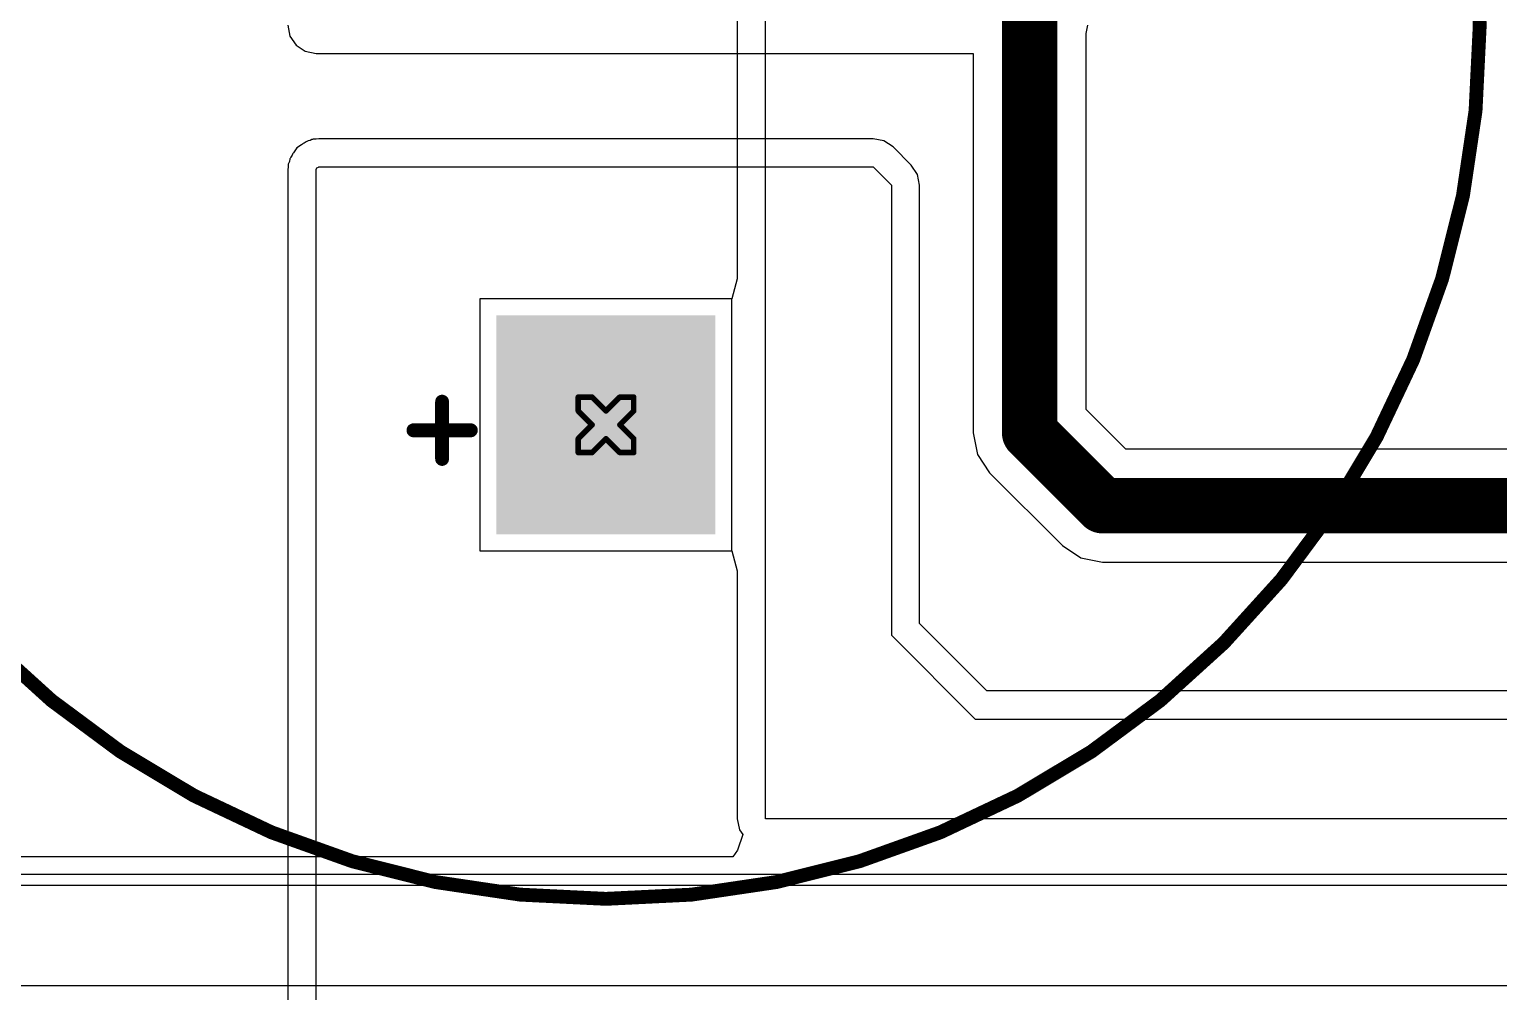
# Model space of a CAD drawing. Header units: inches. Extents: x 24 to 500, y 68 to 269.
# Drawn here: x 290.95 to 304.4, y 101.8 to 110.61 of the extents above; entities that cross this region are included whole.
import ezdxf

# ---------------------------------------------------------------- set-up
doc = ezdxf.new("R2010")
doc.units = ezdxf.units.IN
for name, color, linetype in [('Bottom Layer', 5, 'Continuous'), ('Bottom Solder', 6, 'Continuous'), ('Drill Drawing', 1, 'Continuous'), ('Layer 1', 16, 'Continuous'), ('Layer 2', 76, 'Continuous'), ('Multi-Layer', 9, 'Continuous'), ('Pad Holes', 156, 'Continuous'), ('Top Layer', 1, 'Continuous'), ('Top Overlay', 2, 'Continuous'), ('Top Solder', 216, 'Continuous')]:
    doc.layers.add(name, color=color, linetype=linetype)

# ---------------------------------------------------------------- blocks, each defined once
blk = doc.blocks.new('SCCU25B256SRB_220')
at = {"layer": 'Bottom Layer'}
blk.add_hatch(color=5, dxfattribs=at).paths.add_polyline_path([(-4.56, 0.9), (-2.76, 0.9), (-2.76, -0.9), (-4.56, -0.9)])
at = {"layer": 'Bottom Solder'}
blk.add_hatch(color=6, dxfattribs=at).paths.add_polyline_path([(-4.662, 1.002), (-2.658, 1.002), (-2.658, -1.002), (-4.662, -1.002)])
at = {"layer": 'Layer 1'}
blk.add_hatch(color=16, dxfattribs=at).paths.add_polyline_path([(-4.56, 0.9), (-2.76, 0.9), (-2.76, -0.9), (-4.56, -0.9)])
at = {"layer": 'Layer 2'}
blk.add_hatch(color=76, dxfattribs=at).paths.add_polyline_path([(-4.56, 0.9), (-2.76, 0.9), (-2.76, -0.9), (-4.56, -0.9)])
at = {"layer": 'Multi-Layer'}
blk.add_hatch(color=9, dxfattribs=at).paths.add_polyline_path([(-4.56, 0.9), (-2.76, 0.9), (-2.76, -0.9), (-4.56, -0.9)])
at = {"layer": 'Pad Holes'}
h = blk.add_hatch(color=7, dxfattribs=at)
edge = h.paths.add_edge_path()
edge.add_arc((-3.66, 0), 0.46, 0, 360)
at = {"layer": 'Top Layer'}
blk.add_hatch(color=1, dxfattribs=at).paths.add_polyline_path([(-4.56, 0.9), (-2.76, 0.9), (-2.76, -0.9), (-4.56, -0.9)])
at = {"layer": 'Top Solder'}
blk.add_hatch(color=216, dxfattribs=at).paths.add_polyline_path([(-4.662, 1.002), (-2.658, 1.002), (-2.658, -1.002), (-4.662, -1.002)])
at = {"layer": 'Top Overlay'}
for points in [[(8, 0, 0.127, 0.127, 1), (-8, 0, 0.127, 0.127, 1)], [(-3.742, 1.762, 0.0635, 0.0635, 1), (-3.678, 1.762, 0.0635, 0.0635, 1)], [(-4.004, 1.5, 0.0635, 0.0635, 1), (-3.941, 1.5, 0.0635, 0.0635, 1)], [(-3.479, 1.5, 0.0635, 0.0635, 1), (-3.416, 1.5, 0.0635, 0.0635, 1)], [(-3.742, 1.237, 0.0635, 0.0635, 1), (-3.678, 1.237, 0.0635, 0.0635, 1)], [(-8.032, 0, 0.0635, 0.0635, 1), (-7.968, 0, 0.0635, 0.0635, 1)]]:
    blk.add_lwpolyline(points, format="xyseb", close=True, dxfattribs=at)
for points in [[(-3.71, 1.762, 0.127, 0.127, 0), (-3.71, 1.237, 0.127, 0.127, 0)], [(-3.972, 1.5, 0.127, 0.127, 0), (-3.448, 1.5, 0.127, 0.127, 0)]]:
    blk.add_lwpolyline(points, format="xyseb", dxfattribs=at)

msp = doc.modelspace()

# ---------------------------------------------------------------- linework, layer by layer
at = {"layer": 'Bottom Layer'}
for p, q in [((297.688, 103.378), (297.688, 129.159)), ((297.429, 113.673), (297.429, 108.323)), ((297.429, 108.323), (297.381, 108.14)), ((297.226, 108.14), (295.073, 108.14)), ((295.073, 108.14), (295.073, 105.832)), ((297.381, 108.14), (297.226, 108.14)), ((295.073, 105.832), (297.226, 105.832)), ((297.226, 105.832), (297.381, 105.832)), ((297.381, 105.832), (297.429, 105.648)), ((297.429, 105.648), (297.429, 103.378)), ((297.429, 103.378), (297.449, 103.279)), ((359.795, 103.378), (297.688, 103.378)), ((297.479, 103.234), (297.433, 103.093)), ((297.449, 103.279), (297.479, 103.234)), ((297.433, 103.093), (297.389, 103.031)), ((297.389, 103.031), (261.239, 103.031)), ((261.239, 102.772), (376.784, 102.772))]:
    msp.add_line(p, q, dxfattribs=at)
at = {"layer": 'Drill Drawing'}
for points in [[(295.973, 107.113, 0.0508, 0.0508, 0), (295.973, 107.24, 0.0508, 0.0508, 0)], [(295.973, 107.24, 0.0508, 0.0508, 0), (296.1, 107.24, 0.0508, 0.0508, 0)], [(296.1, 107.24, 0.0508, 0.0508, 0), (296.227, 107.113, 0.0508, 0.0508, 0)], [(296.227, 107.113, 0.0508, 0.0508, 0), (296.354, 107.24, 0.0508, 0.0508, 0)], [(296.354, 107.24, 0.0508, 0.0508, 0), (296.481, 107.24, 0.0508, 0.0508, 0)], [(296.481, 107.113, 0.0508, 0.0508, 0), (296.481, 107.24, 0.0508, 0.0508, 0)], [(295.973, 107.113, 0.0508, 0.0508, 0), (296.1, 106.986, 0.0508, 0.0508, 0)], [(296.354, 106.986, 0.0508, 0.0508, 0), (296.481, 107.113, 0.0508, 0.0508, 0)], [(295.973, 106.859, 0.0508, 0.0508, 0), (296.1, 106.986, 0.0508, 0.0508, 0)], [(296.354, 106.986, 0.0508, 0.0508, 0), (296.481, 106.859, 0.0508, 0.0508, 0)], [(295.973, 106.732, 0.0508, 0.0508, 0), (295.973, 106.859, 0.0508, 0.0508, 0)], [(296.1, 106.732, 0.0508, 0.0508, 0), (296.227, 106.859, 0.0508, 0.0508, 0)], [(296.227, 106.859, 0.0508, 0.0508, 0), (296.354, 106.732, 0.0508, 0.0508, 0)], [(296.481, 106.732, 0.0508, 0.0508, 0), (296.481, 106.859, 0.0508, 0.0508, 0)], [(295.973, 106.732, 0.0508, 0.0508, 0), (296.1, 106.732, 0.0508, 0.0508, 0)], [(296.354, 106.732, 0.0508, 0.0508, 0), (296.481, 106.732, 0.0508, 0.0508, 0)]]:
    msp.add_lwpolyline(points, format="xyseb", dxfattribs=at)
for points in [[(295.961, 107.24, 0.0254, 0.0254, 1), (295.986, 107.24, 0.0254, 0.0254, 1)], [(295.961, 107.24, 0.0254, 0.0254, 1), (295.986, 107.24, 0.0254, 0.0254, 1)], [(296.088, 107.24, 0.0254, 0.0254, 1), (296.113, 107.24, 0.0254, 0.0254, 1)], [(296.088, 107.24, 0.0254, 0.0254, 1), (296.113, 107.24, 0.0254, 0.0254, 1)], [(296.342, 107.24, 0.0254, 0.0254, 1), (296.367, 107.24, 0.0254, 0.0254, 1)], [(296.342, 107.24, 0.0254, 0.0254, 1), (296.367, 107.24, 0.0254, 0.0254, 1)], [(296.469, 107.24, 0.0254, 0.0254, 1), (296.494, 107.24, 0.0254, 0.0254, 1)], [(296.469, 107.24, 0.0254, 0.0254, 1), (296.494, 107.24, 0.0254, 0.0254, 1)], [(295.961, 107.113, 0.0254, 0.0254, 1), (295.986, 107.113, 0.0254, 0.0254, 1)], [(295.961, 107.113, 0.0254, 0.0254, 1), (295.986, 107.113, 0.0254, 0.0254, 1)], [(296.215, 107.113, 0.0254, 0.0254, 1), (296.24, 107.113, 0.0254, 0.0254, 1)], [(296.215, 107.113, 0.0254, 0.0254, 1), (296.24, 107.113, 0.0254, 0.0254, 1)], [(296.469, 107.113, 0.0254, 0.0254, 1), (296.494, 107.113, 0.0254, 0.0254, 1)], [(296.469, 107.113, 0.0254, 0.0254, 1), (296.494, 107.113, 0.0254, 0.0254, 1)], [(296.088, 106.986, 0.0254, 0.0254, 1), (296.113, 106.986, 0.0254, 0.0254, 1)], [(296.088, 106.986, 0.0254, 0.0254, 1), (296.113, 106.986, 0.0254, 0.0254, 1)], [(296.342, 106.986, 0.0254, 0.0254, 1), (296.367, 106.986, 0.0254, 0.0254, 1)], [(296.342, 106.986, 0.0254, 0.0254, 1), (296.367, 106.986, 0.0254, 0.0254, 1)], [(295.961, 106.859, 0.0254, 0.0254, 1), (295.986, 106.859, 0.0254, 0.0254, 1)], [(295.961, 106.859, 0.0254, 0.0254, 1), (295.986, 106.859, 0.0254, 0.0254, 1)], [(296.215, 106.859, 0.0254, 0.0254, 1), (296.24, 106.859, 0.0254, 0.0254, 1)], [(296.215, 106.859, 0.0254, 0.0254, 1), (296.24, 106.859, 0.0254, 0.0254, 1)], [(296.469, 106.859, 0.0254, 0.0254, 1), (296.494, 106.859, 0.0254, 0.0254, 1)], [(296.469, 106.859, 0.0254, 0.0254, 1), (296.494, 106.859, 0.0254, 0.0254, 1)], [(295.961, 106.732, 0.0254, 0.0254, 1), (295.986, 106.732, 0.0254, 0.0254, 1)], [(295.961, 106.732, 0.0254, 0.0254, 1), (295.986, 106.732, 0.0254, 0.0254, 1)], [(296.088, 106.732, 0.0254, 0.0254, 1), (296.113, 106.732, 0.0254, 0.0254, 1)], [(296.088, 106.732, 0.0254, 0.0254, 1), (296.113, 106.732, 0.0254, 0.0254, 1)], [(296.342, 106.732, 0.0254, 0.0254, 1), (296.367, 106.732, 0.0254, 0.0254, 1)], [(296.342, 106.732, 0.0254, 0.0254, 1), (296.367, 106.732, 0.0254, 0.0254, 1)], [(296.469, 106.732, 0.0254, 0.0254, 1), (296.494, 106.732, 0.0254, 0.0254, 1)], [(296.469, 106.732, 0.0254, 0.0254, 1), (296.494, 106.732, 0.0254, 0.0254, 1)]]:
    msp.add_lwpolyline(points, format="xyseb", close=True, dxfattribs=at)
at = {"layer": 'Layer 1'}
for p, q in [((297.381, 108.14), (295.073, 108.14)), ((295.073, 108.14), (295.073, 105.832)), ((297.381, 105.832), (297.381, 108.14)), ((295.073, 105.832), (297.381, 105.832))]:
    msp.add_line(p, q, dxfattribs=at)
at = {"layer": 'Layer 2'}
for p, q in [((297.381, 108.14), (295.073, 108.14)), ((295.073, 108.14), (295.073, 105.832)), ((297.381, 105.832), (297.381, 108.14)), ((295.073, 105.832), (297.381, 105.832)), ((359.537, 102.87), (247.329, 102.87)), ((290.195, 101.854), (360.807, 101.854))]:
    msp.add_line(p, q, dxfattribs=at)
at = {"layer": 'Top Layer'}
for p, q in [((293.314, 110.646), (293.334, 110.546)), ((300.624, 110.568), (300.639, 110.646)), ((300.624, 107.128), (300.624, 110.568)), ((293.334, 110.546), (293.39, 110.462)), ((293.39, 110.462), (293.474, 110.406)), ((293.474, 110.406), (293.573, 110.387)), ((293.573, 110.387), (299.588, 110.387)), ((299.588, 110.387), (299.588, 106.914)), ((293.398, 109.522), (293.367, 109.476)), ((293.44, 109.55), (293.398, 109.522)), ((293.398, 109.522), (293.398, 109.522)), ((293.398, 109.522), (293.398, 109.522)), ((293.445, 109.555), (293.44, 109.55)), ((293.448, 109.557), (293.445, 109.555)), ((293.452, 109.56), (293.448, 109.557)), ((293.455, 109.562), (293.452, 109.56)), ((293.464, 109.566), (293.455, 109.562)), ((293.482, 109.578), (293.464, 109.566)), ((293.496, 109.584), (293.482, 109.578)), ((293.5, 109.586), (293.496, 109.584)), ((293.496, 109.584), (293.496, 109.584)), ((293.518, 109.59), (293.5, 109.586)), ((293.536, 109.598), (293.518, 109.59)), ((293.542, 109.599), (293.536, 109.598)), ((293.536, 109.598), (293.536, 109.598)), ((293.548, 109.601), (293.542, 109.599)), ((293.574, 109.601), (293.548, 109.601)), ((293.599, 109.606), (293.574, 109.601)), ((298.673, 109.606), (293.599, 109.606)), ((298.772, 109.586), (298.673, 109.606)), ((298.856, 109.53), (298.772, 109.586)), ((299.023, 109.363), (298.856, 109.53)), ((293.329, 109.396), (293.319, 109.372)), ((293.319, 109.372), (293.319, 109.347)), ((293.334, 109.421), (293.329, 109.396)), ((293.336, 109.424), (293.334, 109.421)), ((293.342, 109.438), (293.336, 109.424)), ((293.336, 109.424), (293.336, 109.424)), ((293.354, 109.456), (293.342, 109.438)), ((293.358, 109.465), (293.354, 109.456)), ((293.36, 109.469), (293.358, 109.465)), ((293.367, 109.476), (293.36, 109.469)), ((299.079, 109.279), (299.023, 109.363)), ((293.319, 109.347), (293.314, 109.322)), ((293.314, 109.322), (293.314, 101.437)), ((293.573, 109.322), (293.575, 109.325)), ((293.573, 101.437), (293.573, 109.322)), ((293.575, 109.325), (293.581, 109.339)), ((293.581, 109.339), (293.596, 109.345)), ((293.596, 109.345), (293.599, 109.347)), ((293.599, 109.347), (293.599, 109.347)), ((293.599, 109.347), (298.673, 109.347)), ((298.673, 109.347), (298.84, 109.18)), ((299.099, 109.18), (299.079, 109.279)), ((298.84, 109.18), (298.84, 105.061)), ((299.099, 105.168), (299.099, 109.18)), ((300.988, 106.764), (300.624, 107.128)), ((299.588, 106.914), (299.628, 106.716)), ((299.628, 106.716), (299.74, 106.548)), ((307.581, 106.764), (300.988, 106.764)), ((299.74, 106.548), (300.407, 105.88)), ((300.407, 105.88), (300.575, 105.768)), ((300.575, 105.768), (300.774, 105.728)), ((300.774, 105.728), (300.774, 105.728)), ((300.774, 105.728), (307.581, 105.728)), ((298.84, 105.061), (299.608, 104.292)), ((299.715, 104.551), (299.099, 105.168)), ((308.909, 104.551), (299.715, 104.551)), ((299.608, 104.292), (309.016, 104.292))]:
    msp.add_line(p, q, dxfattribs=at)
for points in [[(300.106, 106.914, 0.508, 0.508, 0), (300.106, 111.087, 0.508, 0.508, 0)], [(300.106, 106.914, 0.508, 0.508, 0), (300.774, 106.246, 0.508, 0.508, 0)], [(300.774, 106.246, 0.508, 0.508, 0), (308.343, 106.246, 0.508, 0.508, 0)]]:
    msp.add_lwpolyline(points, format="xyseb", dxfattribs=at)
for points in [[(299.979, 106.914, 0.254, 0.254, 1), (300.233, 106.914, 0.254, 0.254, 1)], [(299.979, 106.914, 0.254, 0.254, 1), (300.233, 106.914, 0.254, 0.254, 1)], [(300.647, 106.246, 0.254, 0.254, 1), (300.901, 106.246, 0.254, 0.254, 1)], [(300.647, 106.246, 0.254, 0.254, 1), (300.901, 106.246, 0.254, 0.254, 1)]]:
    msp.add_lwpolyline(points, format="xyseb", close=True, dxfattribs=at)

# ---------------------------------------------------------------- block references
at = {"rotation": 90}
msp.add_blockref('SCCU25B256SRB_220', (296.227, 110.646), dxfattribs=at)

doc.saveas('drawing.dxf')
